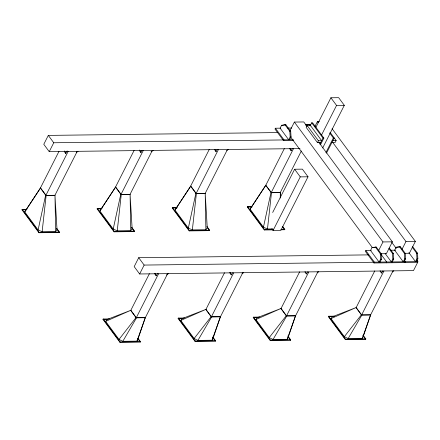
<?xml version="1.0" encoding="UTF-8"?>
<svg xmlns="http://www.w3.org/2000/svg" width="440" height="440" viewBox="0 0 440 440"><rect width="100%" height="100%" fill="white"/><g stroke="black" fill="none" stroke-linecap="round" stroke-linejoin="round"><path stroke-width="0.66" d="M42.13 231.748L46.14 195.487L40.513 187.913L24.734 211.904L38.093 229.977L42.13 231.748L55.66 231.583L57.024 229.74L54.962 195.151L55.66 231.583M117.243 230.824L121.253 194.563L115.632 186.989L99.853 210.986L113.207 229.053L117.243 230.824L130.774 230.659L132.143 228.816L130.075 194.233L130.774 230.659M192.357 229.9L196.372 193.639L190.746 186.065L174.966 210.062L188.32 228.129L192.357 229.9L205.893 229.735L207.257 227.898L205.194 193.309L205.893 229.735M272.888 228.91L267.476 228.976L271.486 192.715L265.738 185.394L284.328 148.599M38.093 229.977L45.639 195.267M113.207 229.053L120.758 194.343M188.32 228.129L195.872 193.419M267.476 228.976L263.439 227.205L270.985 192.5M370.706 314.688L363.281 336.435L362.296 338.377L348.156 338.553L344.344 336.672L330.99 318.599L332.36 316.762L356.307 307.472L330.99 318.599M136.95 341.149L145.36 317.46L137.935 339.207L136.95 341.149L122.809 341.319L118.998 339.438L105.644 321.37L107.014 319.528L130.961 310.239L105.644 321.37M212.069 340.225L220.479 316.536L213.054 338.283L212.069 340.225L197.923 340.395L194.117 338.514L180.763 320.447L182.127 318.61L206.074 309.32L180.763 320.447M287.183 339.3L295.592 315.612L288.167 337.359L287.183 339.3L273.042 339.477L269.231 337.59L255.877 319.523L257.24 317.686L281.188 308.396L255.877 319.523M362.296 338.377L370.579 314.936L393.002 270.886M277.541 132.578L48.301 135.399L43.786 144.298L49.231 151.668L299.992 148.583M49.231 151.668L53.746 142.764L283.673 139.937M56.667 228.289L59.488 232.111L59.296 232.502L38.951 232.749L22 209.814L22.198 209.429L26.945 209.374M58.982 151.371L40.398 188.007L45.859 195.393L54.934 195.283L77.237 151.322M64.257 151.36L65.835 153.5L67.155 150.898M45.859 195.393L68.162 151.431M38.951 232.749L39.144 232.364L59.488 232.111M131.78 227.37L134.607 231.193L134.409 231.578L114.064 231.825L97.114 208.896L97.312 208.505L102.058 208.45M134.096 150.447L115.511 187.083L120.972 194.475L130.053 194.359L152.356 150.398M139.376 150.441L140.954 152.576L142.021 150.469M120.972 194.475L143.275 150.513M114.064 231.825L114.263 231.44L134.607 231.193M138.055 338.404L140.476 341.682L140.283 342.067L119.939 342.32L102.988 319.385L103.18 319L109.285 318.923M368.627 254.881L138.704 257.708L134.189 266.607L139.634 273.977L413.485 270.611L418 261.707L416.834 260.128M206.894 226.446L209.721 230.269L209.523 230.654L189.184 230.901L172.232 207.972L172.425 207.587L177.172 207.526M139.634 273.977L144.149 265.072L374.072 262.246M209.215 149.523L190.63 186.159L196.091 193.551L205.167 193.435L227.469 149.474M149.402 273.702L130.817 310.338L136.279 317.724L145.354 317.614L167.656 273.653M214.489 149.518L216.068 151.652L217.135 149.545M119.939 342.32L120.131 341.93L140.476 341.682M196.091 193.551L218.394 149.589M154.677 273.691L156.255 275.831L157.575 273.229M136.279 317.724L158.582 273.763M189.184 230.901L189.376 230.516L209.721 230.269M212.768 336.936L215.589 340.758L215.397 341.143L195.052 341.396L178.101 318.461L178.299 318.076L184.399 317.999M280.797 128.161L275.407 128.227L274.989 129.052L283.58 140.668L293.684 140.547M281.589 125.285L280.126 128.172L288.712 139.788L290.175 136.906L289.834 131.318L285.01 124.795L281.589 125.285L282.458 125.274M273.114 229.873L264.297 229.977L247.346 207.048L247.544 206.663L251.609 206.613M283.58 140.668L283.998 139.849L293.425 139.733M263.439 227.205L250.08 209.138L265.859 185.147M289.856 130.966L294.371 122.067L303.77 121.952L307.038 126.374M289.581 139.777L291.049 136.895L290.702 131.307L285.885 124.784L285.01 124.795M224.516 272.778L205.931 309.414L211.393 316.805L220.468 316.69L242.77 272.728M289.603 148.594L291.181 150.728L292.254 148.621M195.052 341.396L195.25 341.011L215.589 340.758M265.744 185.235L271.205 192.627L293.507 148.665M307.12 125.472L318.423 140.756L321.679 140.718L310.382 125.428L307.12 125.472L306.168 127.347L317.471 142.632L320.727 142.593M229.79 272.773L231.369 274.906L232.441 272.8M211.393 316.805L233.695 272.844M310.167 125.851L311.707 122.809L312.587 122.799L323.884 138.089L320.496 144.771M301.345 150.997L280.28 192.517L271.205 192.627M314.958 126.39L317.367 121.649L319.38 121.622M272.679 212.471L294.613 169.235L302.379 169.142L308.027 176.787L280.841 230.373L273.081 230.466L271.871 228.828M315.761 127.617L330.897 97.779L338.663 97.68L344.311 105.325L322.685 147.95M264.297 229.977L264.495 229.592L273.306 229.488M317.471 142.632L318.423 140.756M273.081 230.466L300.267 176.88L308.027 176.787M321.415 135.262L336.55 105.424L344.311 105.325M319.93 144.172L323.01 138.1L323.884 138.089M281.248 229.774L284.642 229.73L284.834 229.345L282.816 226.611M325.941 152.548L333.339 137.973L334.213 137.962L326.507 153.148M330.094 132.352L336.144 140.542L335.192 142.417L331.936 142.456M287.881 336.012L290.708 339.834L290.51 340.219L270.166 340.472L253.215 317.537L253.413 317.152L259.518 317.075M299.635 271.854L281.045 308.49L286.506 315.882L295.587 315.766L317.889 271.805M270.166 340.472L270.364 340.087L290.708 339.834M304.909 271.849L306.488 273.983L307.555 271.876M286.506 315.882L308.814 271.92M363.402 335.638L365.822 338.91L365.629 339.295L345.284 339.548L328.334 316.613L328.526 316.228L333.955 316.162M371.201 250.47L365.811 250.536L365.393 251.361L373.984 262.977L417.236 262.449L417.654 261.624L416.482 260.04M371.993 247.594L370.53 250.481L379.115 262.097L380.578 259.215L380.237 253.627L375.414 247.104L371.993 247.594L372.861 247.583M378.466 250.844L382.976 241.945L392.375 241.83L386.359 253.693L380.991 253.759M373.984 262.977L374.402 262.158L417.654 261.624M374.748 270.93L356.164 307.566L361.625 314.958L370.7 314.848M379.984 262.086L381.452 259.204L381.106 253.616L376.288 247.093L375.414 247.104M345.284 339.548L345.477 339.163L365.822 338.91M386.254 262.829L386.667 262.004L380.815 254.084M380.023 270.925L381.601 273.059L382.668 270.952M361.625 314.958L383.928 270.996M396.116 247.297L394.653 250.184L403.243 261.8L404.707 258.918L404.36 253.33L399.542 246.807L396.116 247.297L400.411 246.796L405.235 253.325L405.576 258.907L404.113 261.795M388.889 248.584L392.507 253.479L392.849 259.061L391.386 261.949L385.138 253.501M392.255 261.938L393.718 259.05L393.377 253.468L389.356 248.034M402.061 249.238L405.972 241.527L415.371 241.412L409.354 253.27L405.328 253.319M404.965 262.598L405.383 261.778L404.602 260.722M412.209 247.203L416.631 253.181L416.972 258.764L415.509 261.652L408.875 252.676M416.383 261.641L417.846 258.759L417.5 253.171L412.682 246.648M122.809 341.319L136.532 317.812L145.233 317.708M197.923 340.395L211.646 316.894L220.352 316.784M273.042 339.477L286.759 315.97L295.466 315.86M348.156 338.553L361.878 315.046L370.579 314.936M24.734 211.904L40.392 188.161M99.853 210.986L115.505 187.237M174.966 210.062L190.619 186.318M250.08 209.138L265.738 185.394M280.269 198.077L280.308 192.385L280.588 197.131M118.998 339.438L136.043 317.576L130.79 310.47M194.117 338.514L211.156 316.652L205.904 309.546M269.231 337.59L286.275 315.728L281.023 308.622M344.344 336.672L361.389 314.804L356.136 307.698M76.494 152.345L78.078 151.299M151.085 151.767L153.197 150.376M226.727 150.496L228.311 149.457M166.386 275.022L168.498 273.631M242.033 273.752L243.617 272.707M317.147 272.828L318.731 271.783M392.26 271.904L393.844 270.864M283.03 125.191L285.885 124.784M310.007 124.487L305.712 124.988L310.007 124.487L310.811 125.576M373.434 247.5L376.288 247.093M287.678 128.079L291.72 128.029M289.834 131.318L290.702 131.307M290.175 136.906L291.049 136.895M332.888 140.58L336.144 140.542M46.14 195.487L54.791 195.382M121.253 194.563L129.91 194.458M196.372 193.639L205.024 193.534M271.486 192.715L280.137 192.61M22 209.814L26.747 209.759M97.114 208.896L101.184 208.84M172.232 207.972L176.979 207.911M247.346 207.048L252.093 206.987M280.77 229.394L284.834 229.345M399.542 246.807L400.411 246.796M390.203 250.239L395.593 250.173M380.237 253.627L381.106 253.616M392.507 253.479L393.377 253.468M404.36 253.33L405.235 253.325M416.631 253.181L417.5 253.171M380.578 259.215L381.452 259.204M392.849 259.061L393.718 259.05M404.707 258.918L405.576 258.907M416.972 258.764L417.846 258.759M102.988 319.385L107.734 319.325M178.101 318.461L182.847 318.401M253.215 317.537L257.961 317.482M328.334 316.613L334.433 316.541M361.389 314.804L361.878 315.046M286.275 315.728L286.759 315.97M211.156 316.652L211.646 316.894M136.043 317.576L136.532 317.812M330.897 97.779L336.55 105.424M332.074 128.717L415.371 241.412M329.703 133.062L333.339 137.973M317.367 121.649L318.186 122.755M332.475 142.087L405.972 241.527M311.707 122.809L323.01 138.1M309.139 124.498L309.942 125.587M318.879 142.395L392.375 241.83M391.787 242.341L396.281 248.413M294.371 122.067L382.976 241.945M290.802 137.247L372.466 247.731M275.407 128.227L283.998 139.849M365.811 250.536L374.402 262.158M294.613 169.235L300.267 176.88M282.222 226.452L284.642 229.73M362.802 335.478L365.629 339.295M247.544 206.663L264.495 229.592M328.526 316.228L345.477 339.163M207.103 227.376L209.523 230.654M288.09 336.947L290.51 340.219M172.425 207.587L189.376 230.516M253.413 317.152L270.364 340.087M131.582 227.755L134.409 231.578M212.57 337.32L215.397 341.143M48.301 135.399L53.746 142.764M138.704 257.708L144.149 265.072M97.312 208.505L114.263 231.44M178.299 318.076L195.25 341.011M56.469 228.679L59.296 232.502M137.456 338.245L140.283 342.067M22.198 209.429L39.144 232.364M103.18 319L120.131 341.93M380.523 271.024L381.601 273.059M290.103 148.693L291.181 150.728M305.409 271.947L306.488 273.983M214.99 149.617L216.068 151.652M230.021 272.365L231.369 274.906M139.607 150.035L140.954 152.576M154.907 273.29L156.255 275.831M64.488 150.959L65.835 153.5"/></g></svg>
